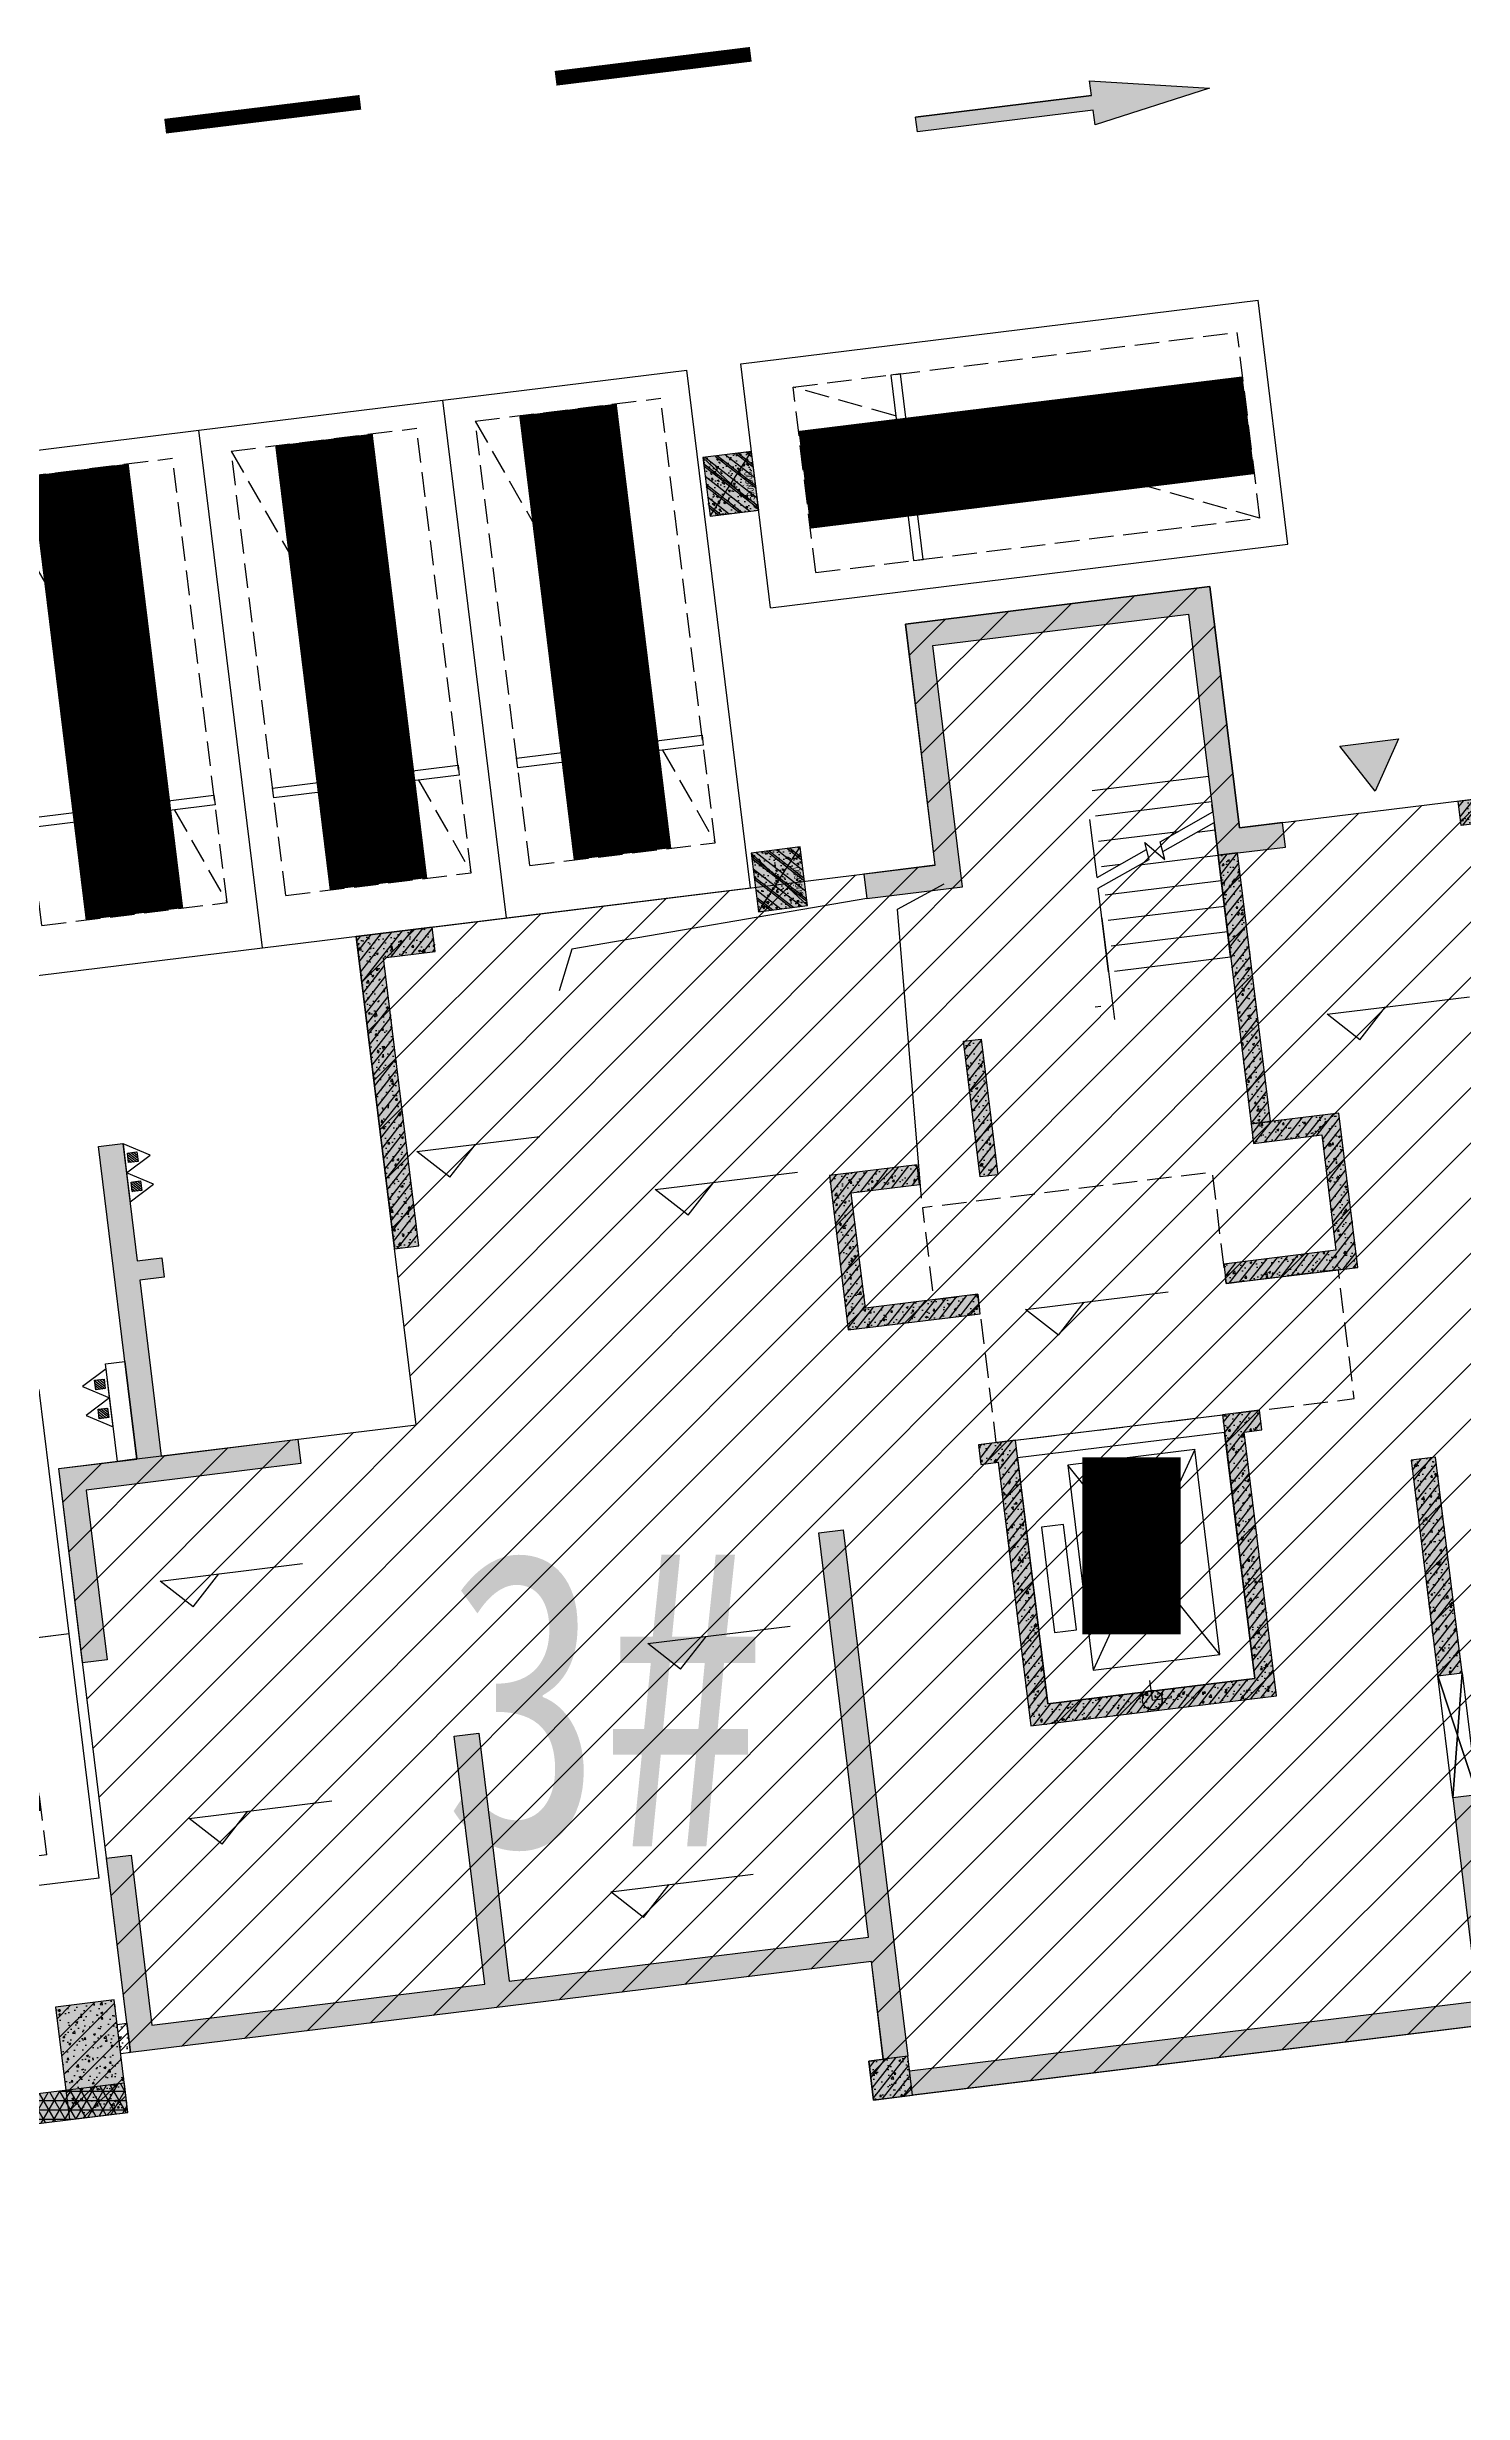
# Model space of a CAD drawing. Extents: x -1338203 to 1886333, y -783476 to 1038610.
# Drawn here: x 841531 to 855931, y -2212 to 21632 of the extents above; entities that cross this region are included whole.
import ezdxf
from ezdxf.enums import TextEntityAlignment as Align

# ---------------------------------------------------------------- set-up
doc = ezdxf.new("R2010")
doc.units = 0
doc.header["$LTSCALE"] = 1000
doc.header["$MEASUREMENT"] = 0
doc.linetypes.add('A-001-平面B2$0$__DASH', pattern=[0.35, 0.25, -0.1])
doc.linetypes.add('A-03-平面B1$0$DASH', pattern=[0.35, 0.25, -0.1])
for name, color, linetype, plot in [('A-001-主楼相对位置参照$0$AAD-A-MARK', 6, 'Continuous', False), ('A-001-主楼组合参照B1$0$0A-X-AREA', 6, 'Continuous', False), ('A-03-平面B1$0$A01-125-交通核文字编号B2$0$AAD-A-MARK', 6, 'Continuous', False), ('A-03-平面B1$0$AAD-A-MARK', 6, 'Continuous', False), ('S-03-墙柱B1_1（QB）$0$AAD-A-MARK', 6, 'Continuous', False), ('S001南区墙柱$0$S001-墙柱B1_1$0$0S-A-TIPS', 10, 'Continuous', False)]:
    doc.layers.add(name, color=color, linetype=linetype, plot=plot)
for name, color, linetype in [('A-001-平面参照B1$0$0G-NOTE', 4, 'Continuous'), ('A-001-车位参照B1$0$A-001-车位参照B1$0$0A-P-PKNG-CAR(A)', 43, 'Continuous'), ('A-03-平面B1$0$0A-A-SYMB-ELEV', 150, 'Continuous'), ('A-03-平面B1$0$0A-A-SYMB-NAME', 13, 'Continuous'), ('A-03-平面B1$0$0A-E-EVTR', 2, 'Continuous'), ('A-03-平面B1$0$0A-E-STRS', 2, 'Continuous'), ('A-03-平面B1$0$0A-O-HOLE', 52, 'Continuous'), ('A-03-平面B1$0$A01-125-交通核文字编号B2$0$0A-A-SYMB-ELEV', 150, 'Continuous'), ('p-a-core', 1, 'Continuous'), ('p-a-regular', 5, 'Continuous'), ('S-03-墙柱B1_1（QB）$0$0S-CC-LINE', 52, 'Continuous'), ('S-03-墙柱B1_1（QB）$0$0S-CW-HATCH', 251, 'Continuous'), ('S-03-墙柱B1_1（QB）$0$0S-CW-HATCH-UP', 251, 'Continuous'), ('S-03-墙柱B1_1（QB）$0$0S-CW-LINE', 72, 'Continuous'), ('S-03-墙柱B1_1（QB）$0$0S-S-HOLE', 55, 'Continuous'), ('S001南区墙柱$0$0S-CW-HATCH', 251, 'Continuous'), ('S001南区墙柱$0$0S-CW-HATCH-UP', 251, 'Continuous'), ('S001南区墙柱$0$0S-F-WALL-HATCH', 251, 'Continuous'), ('S001南区墙柱$0$0S-F-WALL-HATCH-UP', 251, 'Continuous'), ('S001南区墙柱$0$0S-F-WALL-LINE', 202, 'Continuous'), ('S001南区墙柱$0$S001-墙柱B1_1$0$0S-CC-LINE', 52, 'Continuous'), ('S001南区墙柱$0$S001-墙柱B1_1$0$0S-CW-HATCH-UP', 251, 'Continuous'), ('S001南区墙柱$0$S001地下一墙柱$0$0S-CC-LINE', 52, 'Continuous'), ('S001南区墙柱$0$S001地下一墙柱$0$0S-CW-HATCH-UP', 251, 'Continuous'), ('S001地下一墙柱$0$DIM', 3, 'Continuous'), ('中心线', 42, 'Continuous'), ('地面指向箭头', 7, 'Continuous'), ('负一层消火栓$0$负一层消火栓$0$0P-ACC-FH', 7, 'Continuous'), ('负一层消火栓$0$负一层消火栓$0$0P-EQUIP-FH', 7, 'Continuous'), ('负一层消火栓$0$负二层消火栓$1$0P-EQUIP-FH', 7, 'Continuous')]:
    doc.layers.add(name, color=color, linetype=linetype)
doc.styles.add('A-001-平面参照B1$0$AAD-HT', font='simhei.ttf', dxfattribs={"width": 0.6})
doc.styles.add('S001南区墙柱$0$S001-墙柱B1_1$0$AAD-S', font='aad-s.shx', dxfattribs={"width": 0.7, "bigfont": 'aad-hztxt.shx'})
pattern_1 = [(45, (-12188.56, -2827.84), (-53.033, 53.033), []), (50, (-12188.56, -2827.84), (215.1781, -18.8256), [22.5, -247.5]), (355, (-12188.56, -2827.84), (-41.6254, 225.6576), [18, -198]), (100.4514, (-12170.63, -2829.4), (173.5528, 206.8319), [19.122, -210.3426]), (46.1842, (-12188.56, -2767.84), (320.1723, -49.6557), [33.75, -371.25]), (96.6356, (-12161.88, -2771.98), (280.3988, 292.2354), [28.683, -315.514]), (351.1842, (-12188.56, -2767.84), (280.3986, 292.2356), [27, -297]), (21, (-12158.56, -2782.84), (179.0721, -120.7857), [22.5, -247.5]), (326, (-12158.56, -2782.84), (72.9946, 217.545), [18, -198]), (71.4514, (-12143.64, -2792.9), (252.0668, 96.7591), [19.122, -210.3426]), (37.5, (-12188.56, -2827.84), (3.64796, 99.86816), [0, -195.6, 0, -201, 0, -198.75]), (7.5, (-12188.56, -2827.84), (78.92086, 118.3235), [0, -114.6, 0, -191.1, 0, -75.75]), (327.5, (-12255.46, -2827.84), (160.14673, -6.76646), [0, -75, 0, -234, 0, -310.5]), (317.5, (-12285.46, -2827.84), (174.95585, 30.0315), [0, -97.5, 0, -155.4, 0, -220.5])]
pattern_2 = [(45, (0, 0), (-53.033, 53.033), []), (50, (0, 0), (215.178, -18.8256), [22.5, -247.5]), (355, (0, 0), (-41.6254, 225.6576), [18, -198]), (100.4514, (17.93, -1.57), (173.5528, 206.832), [19.122, -210.3426]), (46.1842, (0, 60), (320.1723, -49.6557), [33.75, -371.25]), (96.6356, (26.68, 55.86), (280.399, 292.2354), [28.683, -315.514]), (351.1842, (0, 60), (280.3986, 292.2356), [27, -297]), (21, (30, 45), (179.0721, -120.7857), [22.5, -247.5]), (326, (30, 45), (72.9946, 217.545), [18, -198]), (71.4514, (44.92, 34.93), (252.0668, 96.759), [19.122, -210.3426]), (37.5, (0, 0), (3.64796, 99.86816), [0, -195.6, 0, -201, 0, -198.75]), (7.5, (0, 0), (78.9209, 118.3235), [0, -114.6, 0, -191.1, 0, -75.75]), (327.5, (-66.9, 0), (160.14673, -6.76646), [0, -75, 0, -234, 0, -310.5]), (317.5, (-96.9, 0), (174.9559, 30.0315), [0, -97.5, 0, -155.4, 0, -220.5])]
pattern_3 = [(45, (-38543.802, -6670.83), (-17.67767, 17.67767), [])]

# ---------------------------------------------------------------- blocks, each defined once
blk = doc.blocks.new('A-001-平面参照B1')
at = {"layer": 'A-001-平面参照B1$0$0G-NOTE', "style": 'A-001-平面参照B1$0$AAD-HT', "width": 0.8}
blk.add_text('3#', height=3000, rotation=0, dxfattribs=at).set_placement((79197, -302045), align=Align.MIDDLE_LEFT)
blk = doc.blocks.new('S001南区墙柱$0$AAD_BLOCK_20230215093950878')
at = {"layer": 'S001南区墙柱$0$0S-CW-HATCH'}
h = blk.add_hatch(color=256, dxfattribs=at)
h.dxf.hatch_style = 1
h.paths.add_polyline_path([(-300, -250), (300, -250), (300, 250), (-300, 250)])
at = {"layer": 'S001南区墙柱$0$0S-CW-HATCH-UP'}
h = blk.add_hatch(dxfattribs=at)
h.set_pattern_fill('钢筋混凝土', color=256, scale=30, pattern_type=2)
h.set_pattern_definition([(45, (-42203.53, -84001.15), (-106.06602, 106.06602), []), (50, (-42203.53, -84001.15), (215.17805, -18.82564), [22.5, -247.5]), (355, (-42203.53, -84001.15), (-41.6254, 225.65764), [18, -198]), (100.4514, (-42185.6, -84002.72), (173.5528, 206.83186), [19.12206, -210.34263]), (46.1842, (-42203.53, -83941.15), (320.1723, -49.6557), [33.75, -371.25]), (96.6356, (-42176.85, -83945.3), (280.3988, 292.2354), [28.6831, -315.5139]), (351.1842, (-42203.53, -83941.15), (280.3986, 292.2356), [27, -297]), (21, (-42173.53, -83956.15), (179.0721, -120.78567), [22.5, -247.5]), (326, (-42173.53, -83956.15), (72.9946, 217.545), [18, -198]), (71.4514, (-42158.6, -83966.21), (252.0668, 96.75915), [19.12206, -210.34263]), (37.5, (-42203.53, -84001.15), (3.647957, 99.868156), [1.5, -195.6, 1.5, -201, 1.5, -198.75]), (7.5, (-42203.53, -84001.15), (78.92086, 118.32351), [1.5, -114.6, 1.5, -191.1, 1.5, -75.75]), (327.5, (-42270.43, -84001.15), (160.14673, -6.76646), [1.5, -75, 1.5, -234, 1.5, -310.5]), (317.5, (-42300.43, -84001.15), (174.95585, 30.0315), [1.5, -97.5, 1.5, -155.4, 1.5, -220.5])])
h.paths.add_polyline_path([(-300, -250), (300, -250), (300, 250), (-300, 250)])
at = {"layer": 'S001南区墙柱$0$S001-墙柱B1_1$0$0S-CW-HATCH-UP', "transparency": 33554661}
h = blk.add_hatch(dxfattribs=at)
h.set_pattern_fill('钢筋混凝土', color=0, scale=30)
h.set_pattern_definition([(45, (48108.52, -15514.205), (-53.03301, 53.03301), []), (50, (48108.52, -15514.2), (215.17805, -18.82564), [22.5, -247.5]), (355, (48108.52, -15514.2), (-41.6254, 225.6576), [18, -198]), (100.4514, (48126.45, -15515.77), (173.5528, 206.8319), [19.1221, -210.3426]), (46.1842, (48108.52, -15454.2), (320.1723, -49.6557), [33.75, -371.25]), (96.6356, (48135.2, -15458.34), (280.3988, 292.2354), [28.683, -315.514]), (351.1842, (48108.52, -15454.2), (280.3986, 292.2356), [27, -297]), (21, (48138.52, -15469.2), (179.0721, -120.78567), [22.5, -247.5]), (326, (48138.52, -15469.2), (72.9946, 217.545), [18, -198]), (71.4514, (48153.44, -15479.27), (252.0668, 96.75915), [19.1221, -210.3426]), (37.5, (48108.52, -15514.205), (3.64796, 99.86816), [0, -195.6, 0, -201, 0, -198.75]), (7.5, (48108.52, -15514.2), (78.92086, 118.32351), [0, -114.6, 0, -191.1, 0, -75.75]), (327.5, (48041.62, -15514.205), (160.14673, -6.76646), [0, -75, 0, -234, 0, -310.5]), (317.5, (48011.62, -15514.2), (174.95585, 30.0315), [0, -97.5, 0, -155.4, 0, -220.5])])
h.paths.add_polyline_path([(-300, -250), (300, -250), (300, 250), (-300, 250)])
at = {"layer": 'S001南区墙柱$0$S001-墙柱B1_1$0$0S-A-TIPS'}
for p, q in [((-300, 250), (300, -250)), ((300, 250), (-300, -250))]:
    blk.add_line(p, q, dxfattribs=at)
at = {"layer": 'S001南区墙柱$0$S001-墙柱B1_1$0$0S-CC-LINE'}
blk.add_lwpolyline([(-300, -250), (300, -250), (300, 250), (-300, 250)], close=True, dxfattribs=at)
at = {"layer": 'S001南区墙柱$0$S001-墙柱B1_1$0$0S-A-TIPS', "style": 'S001南区墙柱$0$S001-墙柱B1_1$0$AAD-S', "width": 0.7}
blk.add_text('500x600', height=75, dxfattribs=at).set_placement((-45, -187), align=Align.MIDDLE_CENTER)
blk = doc.blocks.new('S001南区墙柱')
at = {"layer": 'S001南区墙柱$0$0S-CW-HATCH'}
h = blk.add_hatch(color=256, dxfattribs=at)
h.dxf.hatch_style = 1
h.paths.add_polyline_path([(78366, 3922), (78506, 2779), (79102, 2853), (78962, 3995)])
at = {"layer": 'S001南区墙柱$0$0S-CW-HATCH-UP'}
h = blk.add_hatch(dxfattribs=at)
h.set_pattern_fill('钢筋混凝土', color=256, scale=30, pattern_type=2)
h.set_pattern_definition([(45, (0, 0), (-106.06602, 106.06602), []), (50, (0, 0), (215.17805, -18.82564), [22.5, -247.5]), (355, (0, 0), (-41.6254, 225.65764), [18, -198]), (100.4514, (17.93, -1.57), (173.5528, 206.83186), [19.12206, -210.34263]), (46.1842, (0, 60), (320.1723, -49.6557), [33.75, -371.25]), (96.6356, (26.68, 55.86), (280.3988, 292.2354), [28.6831, -315.5139]), (351.1842, (0, 60), (280.3986, 292.2356), [27, -297]), (21, (30, 45), (179.0721, -120.78567), [22.5, -247.5]), (326, (30, 45), (72.9946, 217.545), [18, -198]), (71.4514, (44.92, 34.93), (252.0668, 96.75915), [19.12206, -210.34263]), (37.5, (0, 0), (3.64796, 99.868156), [1.5, -195.6, 1.5, -201, 1.5, -198.75]), (7.5, (0, 0), (78.92086, 118.32351), [1.5, -114.6, 1.5, -191.1, 1.5, -75.75]), (327.5, (-66.9, 0), (160.14673, -6.76646), [1.5, -75, 1.5, -234, 1.5, -310.5]), (317.5, (-96.9, 0), (174.95585, 30.0315), [1.5, -97.5, 1.5, -155.4, 1.5, -220.5])])
h.paths.add_polyline_path([(78366, 3922), (78506, 2779), (79102, 2853), (78962, 3995)])
at = {"layer": 'S001南区墙柱$0$0S-F-WALL-HATCH'}
h = blk.add_hatch(color=256, dxfattribs=at)
h.dxf.hatch_style = 1
h.paths.add_polyline_path([(55876, 0), (79102, 2852), (79066, 3142), (79065, 3150), (55840, 298)])
at = {"layer": 'S001南区墙柱$0$0S-F-WALL-HATCH-UP'}
h = blk.add_hatch(dxfattribs=at)
h.set_pattern_fill('NET3', color=256, scale=30)
h.set_pattern_definition([(0, (0, 0), (0, 95.25), []), (60, (0, 0), (-82.48892, 47.625), []), (120, (0, 0), (-82.48892, -47.625), [])])
h.paths.add_polyline_path([(55876, 0), (79102, 2852), (79066, 3142), (79065, 3150), (55840, 298)])
at = {"layer": 'S001南区墙柱$0$S001地下一墙柱$0$0S-CW-HATCH-UP', "ltscale": 0.002}
h = blk.add_hatch(dxfattribs=at)
h.set_pattern_fill('钢筋混凝土', color=256, scale=30)
h.set_pattern_definition([(45, (-763253.08, 2212.075), (-53.0330086, 53.0330086), []), (50, (-763253.08, 2212.08), (215.178055, -18.82564), [22.5, -247.5]), (355, (-763253.08, 2212.08), (-41.6254, 225.65764), [18, -198]), (100.4514, (-763235.14, 2210.5), (173.552815, 206.831863), [19.122057, -210.342634]), (46.1842, (-763253.08, 2272.08), (320.172315, -49.655704), [33.75, -371.25]), (96.6356, (-763226.4, 2267.94), (280.39881, 292.23536), [28.68309, -315.5139]), (351.1842, (-763253.08, 2272.08), (280.39858, 292.23558), [27, -297]), (21, (-763223.08, 2257.08), (179.072116, -120.785667), [22.5, -247.5]), (326, (-763223.08, 2257.08), (72.9946, 217.545014), [18, -198]), (71.4514, (-763208.15, 2247), (252.06679, 96.75915), [19.122057, -210.342634]), (37.5, (-763253.08, 2212.075), (3.6479566, 99.868156), [0, -195.6, 0, -201, 0, -198.75]), (7.5, (-763253.08, 2212.08), (78.920861, 118.323514), [0, -114.6, 0, -191.1, 0, -75.75]), (327.5, (-763319.98, 2212.075), (160.146731, -6.7664615), [0, -75, 0, -234, 0, -310.5]), (317.5, (-763349.98, 2212.08), (174.95585, 30.031495), [0, -97.5, 0, -155.4, 0, -220.5])])
h.paths.add_polyline_path([(78992, 3746), (79091, 3758), (79128, 3460), (79029, 3448)])
at = {"layer": 'S001南区墙柱$0$0S-F-WALL-LINE', "elevation": 3370}
for points in [[(78992, 3746), (79091, 3758), (79128, 3460), (79029, 3448)], [(55876, 0), (79102, 2852), (79066, 3142), (79066, 3142), (79065, 3150), (55840, 298)]]:
    blk.add_lwpolyline(points, close=True, dxfattribs=at)
at = {"layer": 'S001南区墙柱$0$S001地下一墙柱$0$0S-CC-LINE', "elevation": 86420}
blk.add_lwpolyline([(78366, 3922), (78506, 2779), (79102, 2853), (78962, 3995), (78366, 3922)], dxfattribs=at)
at = {"rotation": 97.16641727359904}
for p in [(85231, 19404, 3370), (85725, 15384, 3370)]:
    blk.add_blockref('S001南区墙柱$0$AAD_BLOCK_20230215093950878', p, dxfattribs=at)
blk = doc.blocks.new('S-03-墙柱B1_1（QB）')
at = {"layer": 'S-03-墙柱B1_1（QB）$0$0S-CW-HATCH'}
h = blk.add_hatch(color=256, dxfattribs=at)
h.dxf.hatch_style = 1
h.paths.add_polyline_path([(-1160, 8690), (-1890, 8690), (-1890, 8440), (-910, 8440), (-910, 10910), (1710, 10910), (1710, 8440), (2400, 8440), (2400, 8690), (1960, 8690), (1960, 11160), (-1160, 11160)])
h = blk.add_hatch(color=256, dxfattribs=at)
h.dxf.hatch_style = 1
h.paths.add_polyline_path([(-6840, 5490), (-6840, 8440), (-6310, 8440), (-6310, 8690), (-7090, 8690), (-7090, 5490)])
h = blk.add_hatch(color=256, dxfattribs=at)
h.dxf.hatch_style = 1
h.paths.add_polyline_path([(4200, 8690), (6310, 8690), (6310, 8440), (4200, 8440)])
h = blk.add_hatch(color=256, dxfattribs=at)
h.dxf.hatch_style = 1
h.paths.add_polyline_path([(1910, 8440), (1710, 8440), (1710, 5690), (1910, 5690)])
h = blk.add_hatch(color=256, dxfattribs=at)
h.dxf.hatch_style = 1
h.paths.add_polyline_path([(-10750, 3690), (-9950, 3690), (-9950, 6890), (-9700, 6890), (-9700, 5690), (-9450, 5690), (-9450, 5490), (-9700, 5490), (-9700, 3690), (-8300, 3690), (-8300, 3440), (-10500, 3440), (-10500, 1700), (-10750, 1700)])
h = blk.add_hatch(color=256, dxfattribs=at)
h.dxf.hatch_style = 1
h.paths.add_polyline_path([(-1090, 6880), (-910, 6880), (-910, 5490), (-1090, 5490)])
h = blk.add_hatch(color=256, dxfattribs=at)
h.dxf.hatch_style = 1
h.paths.add_polyline_path([(-2610, 5690), (-2610, 4110), (-1450, 4110), (-1260, 4110), (-1260, 4310), (-2410, 4310), (-2410, 5490), (-1710, 5490), (-1710, 5690)])
h = blk.add_hatch(color=256, dxfattribs=at)
h.dxf.hatch_style = 1
h.paths.add_polyline_path([(2410, 4310), (1260, 4310), (1260, 4110), (1450, 4110), (2610, 4110), (2610, 5690), (1710, 5690), (1710, 5490), (2410, 5490)])
h = blk.add_hatch(color=256, dxfattribs=at)
h.dxf.hatch_style = 1
h.paths.add_polyline_path([(-1060, 2790), (-1440, 2790), (-1440, 2590), (-1260, 2590), (-1260, -110), (1260, -110), (1260, 2590), (1440, 2590), (1440, 2790), (1060, 2790), (1060, 90), (-1060, 90)])
h = blk.add_hatch(color=256, dxfattribs=at)
h.dxf.hatch_style = 1
h.paths.add_polyline_path([(-10750, -300), (-10500, -300), (-10500, -2040), (-7090, -2040), (-7090, 500), (-6840, 500), (-6840, -2040), (-3160, -2040), (-3160, 2100), (-2910, 2100), (-2910, -3290), (-3160, -3290), (-3160, -2290), (-10750, -2290)])
h = blk.add_hatch(color=256, dxfattribs=at)
h.dxf.hatch_style = 1
h.paths.add_polyline_path([(3160, 2100), (2910, 2100), (2910, -110), (3160, -110)])
h = blk.add_hatch(color=256, dxfattribs=at)
h.dxf.hatch_style = 1
h.paths.add_polyline_path([(10775, -2040), (10525, -2040), (10525, 1790), (10775, 1790)])
h.paths.add_polyline_path([(7140, 500), (6890, 500), (6890, -2040), (3160, -2040), (3160, -1360), (2910, -1360), (2910, -3290), (3160, -3290), (3160, -2290), (13450, -2290), (13450, -2040), (7140, -2040)])
h = blk.add_hatch(color=256, dxfattribs=at)
h.dxf.hatch_style = 1
h.paths.add_polyline_path([(-2910, -3290), (-3310, -3290), (-3310, -3690), (-2910, -3690)])
h = blk.add_hatch(color=256, dxfattribs=at)
h.dxf.hatch_style = 1
h.paths.add_polyline_path([(-2910, -3440), (2910, -3440), (2910, -3690), (-2910, -3690)])
at = {"layer": 'S-03-墙柱B1_1（QB）$0$0S-CW-HATCH-UP'}
h = blk.add_hatch(dxfattribs=at)
h.set_pattern_fill('钢筋混凝土', color=256, scale=30)
h.set_pattern_definition(pattern_1)
h.paths.add_polyline_path([(-1160, 8690), (-1890, 8690), (-1890, 8440), (-910, 8440), (-910, 10910), (1710, 10910), (1710, 8440), (2400, 8440), (2400, 8690), (1960, 8690), (1960, 11160), (-1160, 11160)])
h = blk.add_hatch(dxfattribs=at)
h.set_pattern_fill('钢筋混凝土', color=256, scale=30)
h.set_pattern_definition(pattern_2)
h.paths.add_polyline_path([(-6840, 5490), (-6840, 8440), (-6310, 8440), (-6310, 8690), (-7090, 8690), (-7090, 5490)])
h = blk.add_hatch(dxfattribs=at)
h.set_pattern_fill('钢筋混凝土', color=256, scale=30)
h.set_pattern_definition([(45, (-5040, 1800), (-53.033, 53.033), []), (50, (-5040, 1800), (215.178, -18.8256), [22.5, -247.5]), (355, (-5040, 1800), (-41.6254, 225.6576), [18, -198]), (100.4514, (-5022.07, 1798.43), (173.5528, 206.832), [19.122, -210.3426]), (46.1842, (-5040, 1860), (320.1723, -49.6557), [33.75, -371.25]), (96.6356, (-5013.32, 1855.86), (280.399, 292.235), [28.683, -315.514]), (351.1842, (-5040, 1860), (280.3986, 292.2356), [27, -297]), (21, (-5010, 1845), (179.072, -120.7857), [22.5, -247.5]), (326, (-5010, 1845), (72.9946, 217.545), [18, -198]), (71.4514, (-4995.08, 1834.93), (252.0668, 96.759), [19.122, -210.3426]), (37.5, (-5040, 1800), (3.64796, 99.86816), [0, -195.6, 0, -201, 0, -198.75]), (7.5, (-5040, 1800), (78.9209, 118.3235), [0, -114.6, 0, -191.1, 0, -75.75]), (327.5, (-5106.9, 1800), (160.14673, -6.76646), [0, -75, 0, -234, 0, -310.5]), (317.5, (-5136.9, 1800), (174.9559, 30.0315), [0, -97.5, 0, -155.4, 0, -220.5])])
h.paths.add_polyline_path([(4200, 8690), (6310, 8690), (6310, 8440), (4200, 8440)])
h = blk.add_hatch(dxfattribs=at)
h.set_pattern_fill('钢筋混凝土', color=256, scale=30)
h.set_pattern_definition(pattern_1)
h.paths.add_polyline_path([(1910, 8440), (1710, 8440), (1710, 5690), (1910, 5690)])
h = blk.add_hatch(dxfattribs=at)
h.set_pattern_fill('钢筋混凝土', color=256, scale=30)
h.set_pattern_definition(pattern_2)
h.paths.add_polyline_path([(-10750, 3690), (-9950, 3690), (-9950, 6890), (-9700, 6890), (-9700, 5690), (-9450, 5690), (-9450, 5490), (-9700, 5490), (-9700, 3690), (-8300, 3690), (-8300, 3440), (-10500, 3440), (-10500, 1700), (-10750, 1700)])
h = blk.add_hatch(dxfattribs=at)
h.set_pattern_fill('钢筋混凝土', color=256, scale=30)
h.set_pattern_definition([(45, (0, 0), (-53.033, 53.033), []), (50, (0, 0), (215.178, -18.8256), [22.5, -247.5]), (355, (0, 0), (-41.6254, 225.6576), [18, -198]), (100.4514, (17.93, -1.57), (173.553, 206.832), [19.122, -210.3426]), (46.184, (0, 60), (320.172, -49.656), [33.75, -371.25]), (96.6356, (26.68, 55.86), (280.399, 292.235), [28.683, -315.514]), (351.184, (0, 60), (280.399, 292.236), [27, -297]), (21, (30, 45), (179.072, -120.7857), [22.5, -247.5]), (326, (30, 45), (72.9946, 217.545), [18, -198]), (71.4514, (44.92, 34.93), (252.067, 96.759), [19.122, -210.3426]), (37.5, (0, 0), (3.64796, 99.86816), [0, -195.6, 0, -201, 0, -198.75]), (7.5, (0, 0), (78.9209, 118.3235), [0, -114.6, 0, -191.1, 0, -75.75]), (327.5, (-66.9, 0), (160.1467, -6.7665), [0, -75, 0, -234, 0, -310.5]), (317.5, (-96.9, 0), (174.9559, 30.0315), [0, -97.5, 0, -155.4, 0, -220.5])])
h.paths.add_polyline_path([(-1090, 6880), (-910, 6880), (-910, 5490), (-1090, 5490)])
h = blk.add_hatch(dxfattribs=at)
h.set_pattern_fill('钢筋混凝土', color=256, scale=30)
h.set_pattern_definition(pattern_1)
h.paths.add_polyline_path([(-2610, 5690), (-2610, 4110), (-1450, 4110), (-1260, 4110), (-1260, 4310), (-2410, 4310), (-2410, 5490), (-1710, 5490), (-1710, 5690)])
h = blk.add_hatch(dxfattribs=at)
h.set_pattern_fill('钢筋混凝土', color=256, scale=30)
h.set_pattern_definition(pattern_1)
h.paths.add_polyline_path([(2410, 4310), (1260, 4310), (1260, 4110), (1450, 4110), (2610, 4110), (2610, 5690), (1710, 5690), (1710, 5490), (2410, 5490)])
h = blk.add_hatch(dxfattribs=at)
h.set_pattern_fill('钢筋混凝土', color=256, scale=30)
h.set_pattern_definition(pattern_1)
h.paths.add_polyline_path([(-1060, 2790), (-1440, 2790), (-1440, 2590), (-1260, 2590), (-1260, -110), (1260, -110), (1260, 2590), (1440, 2590), (1440, 2790), (1060, 2790), (1060, 90), (-1060, 90)])
h = blk.add_hatch(dxfattribs=at)
h.set_pattern_fill('钢筋混凝土', color=256, scale=30)
h.set_pattern_definition(pattern_1)
h.paths.add_polyline_path([(-10750, -300), (-10500, -300), (-10500, -2040), (-7090, -2040), (-7090, 500), (-6840, 500), (-6840, -2040), (-3160, -2040), (-3160, 2100), (-2910, 2100), (-2910, -3290), (-3160, -3290), (-3160, -2290), (-10750, -2290)])
h = blk.add_hatch(dxfattribs=at)
h.set_pattern_fill('钢筋混凝土', color=256, scale=30)
h.set_pattern_definition([(45, (-4535315.15, 751130.85), (-53.0330086, 53.0330086), []), (50, (-4535315.15, 751130.85), (215.178055, -18.8256405), [22.5, -247.5]), (355, (-4535315.15, 751130.85), (-41.6254, 225.65764), [18, -198]), (100.4514, (-4535297.22, 751129.28), (173.5528145, 206.831863), [19.122057, -210.342634]), (46.1842, (-4535315.15, 751190.85), (320.172315, -49.655704), [33.75, -371.25]), (96.6356, (-4535288.47, 751186.7), (280.398812, 292.235361), [28.683086, -315.5139]), (351.1842, (-4535315.15, 751190.85), (280.398584, 292.23558), [27, -297]), (21, (-4535285.15, 751175.85), (179.0721156, -120.785667), [22.5, -247.5]), (326, (-4535285.15, 751175.85), (72.9946, 217.545014), [18, -198]), (71.4514, (-4535270.22, 751165.79), (252.066789, 96.759149), [19.122057, -210.342634]), (37.5, (-4535315.15, 751130.85), (3.6479566, 99.8681561), [0, -195.6, 0, -201, 0, -198.75]), (7.5, (-4535315.15, 751130.85), (78.9208612, 118.3235136), [0, -114.6, 0, -191.1, 0, -75.75]), (327.5, (-4535382.05, 751130.85), (160.1467309, -6.7664615), [0, -75, 0, -234, 0, -310.5]), (317.5, (-4535412.05, 751130.85), (174.955851, 30.0314947), [0, -97.5, 0, -155.4, 0, -220.5])])
h.paths.add_polyline_path([(3160, 2100), (2910, 2100), (2910, -110), (3160, -110)])
h = blk.add_hatch(dxfattribs=at)
h.set_pattern_fill('钢筋混凝土', color=256, scale=30)
h.set_pattern_definition(pattern_1)
h.paths.add_polyline_path([(3160, -2290), (13450, -2290), (13450, -2040), (7140, -2040), (7140, 500), (6890, 500), (6890, -2040), (3160, -2040), (3160, -1360), (2910, -1360), (2910, -3290), (3160, -3290)])
h.paths.add_polyline_path([(10775, -2040), (10525, -2040), (10525, 1790), (10775, 1790)])
h = blk.add_hatch(dxfattribs=at)
h.set_pattern_fill('钢筋混凝土', color=256, scale=30)
h.set_pattern_definition(pattern_1)
h.paths.add_polyline_path([(-2910, -3290), (-3310, -3290), (-3310, -3690), (-2910, -3690)])
h = blk.add_hatch(dxfattribs=at)
h.set_pattern_fill('钢筋混凝土', color=256, scale=30)
h.set_pattern_definition(pattern_1)
h.paths.add_polyline_path([(-2910, -3440), (2910, -3440), (2910, -3690), (-2910, -3690)])
at = {"layer": 'S-03-墙柱B1_1（QB）$0$0S-CC-LINE'}
blk.add_lwpolyline([(-2910, -3290), (-3310, -3290), (-3310, -3690), (-2910, -3690)], close=True, dxfattribs=at)
at = {"layer": 'S-03-墙柱B1_1（QB）$0$0S-CW-LINE'}
for points in [[(-1160, 8690), (-1890, 8690), (-1890, 8440), (-910, 8440), (-910, 10910), (1710, 10910), (1710, 8440), (2400, 8440), (2400, 8690), (1960, 8690), (1960, 11160), (-1160, 11160), (-1160, 8690)], [(3160, -2290), (13450, -2290), (13450, -2040), (7140, -2040), (7140, 500), (6890, 500), (6890, -2040), (3160, -2040), (3160, -1360), (2910, -1360), (2910, -3290), (3160, -3290), (3160, -2290)]]:
    blk.add_lwpolyline(points, dxfattribs=at)
for points in [[(-6840, 5490), (-6840, 8440), (-6310, 8440), (-6310, 8690), (-7090, 8690), (-7090, 5490)], [(4200, 8690), (6310, 8690), (6310, 8440), (4200, 8440)], [(1910, 8440), (1710, 8440), (1710, 5690), (1910, 5690)], [(-1090, 6880), (-910, 6880), (-910, 5490), (-1090, 5490)], [(-2610, 5690), (-2610, 4110), (-1450, 4110), (-1450, 4110), (-1260, 4110), (-1260, 4310), (-2410, 4310), (-2410, 5490), (-1710, 5490), (-1710, 5690)], [(2410, 4310), (1260, 4310), (1260, 4110), (1450, 4110), (1450, 4110), (2610, 4110), (2610, 5690), (1710, 5690), (1710, 5490), (2410, 5490)], [(-1060, 2790), (-1440, 2790), (-1440, 2590), (-1260, 2590), (-1260, -110), (1260, -110), (1260, 2590), (1440, 2590), (1440, 2790), (1060, 2790), (1060, 90), (-1060, 90)], [(3160, 2100), (2910, 2100), (2910, -110), (3160, -110)], [(-2910, -3440), (2910, -3440), (2910, -3690), (-2910, -3690)]]:
    blk.add_lwpolyline(points, close=True, dxfattribs=at)
at = {"layer": 'S-03-墙柱B1_1（QB）$0$0S-CW-LINE', "flags": 128}
blk.add_lwpolyline([(-10750, 3690), (-9950, 3690), (-9950, 6890), (-9700, 6890), (-9700, 5690), (-9450, 5690), (-9450, 5490), (-9700, 5490), (-9700, 3690), (-8300, 3690), (-8300, 3440), (-10500, 3440), (-10500, 1700), (-10750, 1700)], close=True, dxfattribs=at)
blk.add_lwpolyline([(-10750, -300), (-10500, -300), (-10500, -2040), (-7090, -2040), (-7090, 500), (-6840, 500), (-6840, -2040), (-3160, -2040), (-3160, 2100), (-2910, 2100), (-2910, -3290), (-3160, -3290), (-3160, -2290), (-10750, -2290), (-10750, -300)], dxfattribs=at)
at = {"layer": 'S-03-墙柱B1_1（QB）$0$0S-S-HOLE'}
blk.add_lwpolyline([(2910, -110), (3160, -110), (3160, -1360), (2910, -1360)], close=True, dxfattribs=at)
for points in [[(3160, -110), (2910, -1360)], [(3160, -1360), (2910, -110)]]:
    blk.add_lwpolyline(points, dxfattribs=at)
at = {"layer": 'S-03-墙柱B1_1（QB）$0$AAD-A-MARK'}
for q in [(0, 200), (0, 200), (200, 0), (200, 0)]:
    blk.add_line((0, 0), q, dxfattribs=at)
blk.add_circle((0, 0), 100, dxfattribs=at)
blk.add_circle((0, 0), 100, dxfattribs=at)
blk = doc.blocks.new('S001地下一墙柱')
at = {"layer": 'S001地下一墙柱$0$DIM', "color": 1, "elevation": 0, "flags": 128}
blk.add_lwpolyline([(85014, -299418), (87119, -299159), (87448, -301839), (85343, -302097)], close=True, dxfattribs=at)
blk.add_blockref('S001南区墙柱', (-3112, -309101, -3370))
at = {"rotation": 7.000495889379498}
blk.add_blockref('S-03-墙柱B1_1（QB）', (86406, -302058), dxfattribs=at)
blk = doc.blocks.new('负一层消火栓$0$负一层消火栓$0$$TwtSys$00000546')
h = blk.add_hatch()
h.set_pattern_fill('ANSI31', color=256, scale=200, style=0)
h.set_pattern_definition(pattern_3)
h.paths.add_polyline_path([(-65, 174), (65, 174), (65, 44), (-65, 44)])
for points in [[(0, 344), (-198, 0), (198, 0)], [(-65, 174), (65, 174), (65, 44), (-65, 44)]]:
    blk.add_lwpolyline(points, close=True)
blk = doc.blocks.new('负一层消火栓$0$负二层消火栓$1$$TwtSys$00000546')
h = blk.add_hatch()
h.set_pattern_fill('ANSI31', color=256, scale=200, style=0)
h.set_pattern_definition(pattern_3)
h.paths.add_polyline_path([(-65, 174), (65, 174), (65, 44), (-65, 44)])
for points in [[(0, 344), (-198, 0), (198, 0)], [(-65, 174), (65, 174), (65, 44), (-65, 44)]]:
    blk.add_lwpolyline(points, close=True)
blk = doc.blocks.new('负一层消火栓')
at = {"layer": '负一层消火栓$0$负一层消火栓$0$0P-ACC-FH', "elevation": 83850}
blk.add_lwpolyline([(75761, -298640), (75959, -298616), (76081, -299608), (75882, -299632)], close=True, dxfattribs=at)
at = {"layer": '负一层消火栓$0$负一层消火栓$0$0P-EQUIP-FH', "xscale": 0.7500000000000003, "yscale": 0.7500000000000003, "zscale": 0.7500000000000003, "rotation": 97.00140627553478}
for p in [(75785, -298840, 84650), (75821, -299135, 84650)]:
    blk.add_blockref('负一层消火栓$0$负一层消火栓$0$$TwtSys$00000546', p, dxfattribs=at)
at = {"layer": '负一层消火栓$0$负二层消火栓$1$0P-EQUIP-FH', "xscale": 0.7499999999999999, "yscale": 0.7499999999999999, "zscale": 0.7499999999999999, "rotation": 277.0004958893741}
for p in [(75958, -296551, -3000), (75994, -296846, -3000)]:
    blk.add_blockref('负一层消火栓$0$负二层消火栓$1$$TwtSys$00000546', p, dxfattribs=at)
blk = doc.blocks.new('直行')
at = {"layer": '地面指向箭头'}
blk.add_hatch(color=251, dxfattribs=at).paths.add_polyline_path([(-29241, 4059962), (-29466, 4058762), (-29316, 4058762), (-29316, 4056961), (-29166, 4056961), (-29166, 4058762), (-29016, 4058762)])
at = {"layer": '地面指向箭头', "color": 251}
blk.add_lwpolyline([(-29316, 4058762), (-29316, 4056961), (-29316, 4058762), (-29316, 4058762), (-29466, 4058762), (-29241, 4059962), (-29016, 4058762), (-29166, 4058762), (-29166, 4056961), (-29316, 4056961), (-29316, 4056961)], dxfattribs=at)
blk = doc.blocks.new('A$C9cb663f1')
at = {"layer": '中心线', "color": 251, "const_width": 150}
for points in [[(434057, -340448), (436042, -340204)], [(430087, -340935), (432072, -340692)]]:
    blk.add_lwpolyline(points, dxfattribs=at)
at = {"layer": '地面指向箭头', "color": 251, "rotation": 277.0921638648084}
blk.add_blockref('直行', (-3584583, -870832), dxfattribs=at)
blk = doc.blocks.new('A$C488321c4')
at = {"layer": '地面指向箭头'}
h = blk.add_hatch(color=251, dxfattribs=at)
h.dxf.hatch_style = 1
h.paths.add_polyline_path([(442627, -347161), (442391, -347694), (442032, -347234)])
at = {"layer": '地面指向箭头', "color": 251, "flags": 128}
blk.add_lwpolyline([(442627, -347161), (442391, -347694), (442032, -347234), (442627, -347161)], dxfattribs=at)
blk = doc.blocks.new('A$Cd3af7b6b')
at = {"layer": '地面指向箭头'}
h = blk.add_hatch(color=251, dxfattribs=at)
h.dxf.hatch_style = 1
h.paths.add_polyline_path([(442627, 73339), (442391, 72806), (442032, 73266)])
at = {"layer": '地面指向箭头', "color": 251, "flags": 128}
blk.add_lwpolyline([(442627, 73339), (442391, 72806), (442032, 73266), (442627, 73339)], dxfattribs=at)
blk = doc.blocks.new('A-001-车位参照B1$0$A-001-车位参照B1$0$A-001-车位参照B1$0$ddd')
for p, q in [((0, 2500), (5300, 2500)), ((0, 2500), (0, 0)), ((5300, 2500), (5300, 0)), ((0, 0), (5300, 0))]:
    blk.add_line(p, q)
at = {"linetype": 'A-001-平面B2$0$__DASH'}
for p, q in [((500, 2200), (500, 300)), ((500, 2200), (5050, 2200)), ((5050, 2200), (5050, 300)), ((500, 300), (5050, 300))]:
    blk.add_line(p, q, dxfattribs=at)
blk.add_lwpolyline([(5050, 2200), (500, 300)], dxfattribs=at)
blk.add_lwpolyline([(1500, 300), (1500, 2200), (1600, 2200), (1600, 300)], close=True)
at = {"layer": 'p-a-regular', "ltscale": 0.002, "const_width": 1000}
blk.add_lwpolyline([(500, 1250), (5050, 1250)], dxfattribs=at)
blk = doc.blocks.new('A-001-主楼相对位置参照')
at = {"layer": 'A-001-主楼相对位置参照$0$AAD-A-MARK', "elevation": 83050}
blk.add_lwpolyline([(85343, -302097), (87448, -301839), (87140, -299338), (85036, -299596)], close=True, dxfattribs=at)
blk = doc.blocks.new('A-03-平面B1$0$zsdg')
at = {"layer": 'A-03-平面B1$0$0A-E-STRS'}
for p, q in [((460, 8364), (460, 8960)), ((1143, 8648), (1710, 8884)), ((1710, 8884), (1710, 8960)), ((460, 8364), (995, 8587)), ((1009, 8484), (985, 8661)), ((985, 8661), (1167, 8463)), ((1167, 8463), (1143, 8648)), ((1156, 8546), (1710, 8776)), ((1528, 8700), (1710, 8700)), ((1710, 7400), (1710, 8776)), ((460, 8256), (1009, 8484)), ((903, 8440), (1710, 8440)), ((460, 7400), (460, 8256)), ((520, 8180), (1710, 8180)), ((460, 7950), (460, 6910)), ((520, 7920), (1710, 7920)), ((520, 7660), (1710, 7660)), ((520, 7400), (1710, 7400))]:
    blk.add_line(p, q, dxfattribs=at)
at = {"layer": 'A-03-平面B1$0$0A-E-STRS', "flags": 128}
for points in [[(520, 9250), (1710, 9250)], [(520, 8990), (1710, 8990)], [(520, 8730), (1339, 8730)], [(520, 8470), (714, 8470)]]:
    blk.add_lwpolyline(points, dxfattribs=at)
blk = doc.blocks.new('A-03-平面B1$0$xx')
at = {"layer": 'A-03-平面B1$0$0A-E-EVTR'}
for p, q in [((1798, 2385), (498, 2385)), ((498, 2385), (498, 285)), ((1798, 285), (498, 2385)), ((1798, 2385), (498, 285)), ((1798, 285), (1798, 2385)), ((381, 1791), (156, 1791)), ((156, 1791), (156, 711)), ((381, 711), (381, 1791)), ((156, 711), (381, 711)), ((498, 285), (1798, 285))]:
    blk.add_line(p, q, dxfattribs=at)
blk = doc.blocks.new('A-03-平面B1$0$A$Cd8ea794f')
at = {"flags": 128}
blk.add_lwpolyline([(340, 7060), (280, 7060)], dxfattribs=at)
at = {"layer": 'A-03-平面B1$0$0A-O-HOLE', "flags": 128}
blk.add_lwpolyline([(-1710, 5350), (-1593, 8294), (-1090, 8490)], dxfattribs=at)
at = {"layer": 'A-03-平面B1$0$AAD-A-MARK'}
for q in [(0, 200), (200, 0)]:
    blk.add_line((0, 0), q, dxfattribs=at)
blk.add_circle((0, 0), 100, dxfattribs=at)
for name, p in [('A-03-平面B1$0$zsdg', (0, 0)), ('A-03-平面B1$0$xx', (-1060, 90))]:
    blk.add_blockref(name, p)
blk = doc.blocks.new('A-03-平面B1$0$asdgsdfg')
at = {"layer": 'A-03-平面B1$0$0A-A-SYMB-NAME', "linetype": 'A-03-平面B1$0$DASH', "flags": 128}
blk.add_lwpolyline([(-1260, 2790), (2410, 2790), (2410, 4110), (1260, 4110), (1260, 5250), (-1710, 5250), (-1713, 4310), (-1260, 4310)], close=True, dxfattribs=at)
at = {"layer": 'A-03-平面B1$0$A01-125-交通核文字编号B2$0$0A-A-SYMB-ELEV'}
for p, q in [((-495, 3798), (-795, 4098)), ((-795, 4098), (664, 4098)), ((-495, 3798), (-195, 4098))]:
    blk.add_line(p, q, dxfattribs=at)
at = {"layer": 'A-03-平面B1$0$A01-125-交通核文字编号B2$0$AAD-A-MARK'}
for q in [(0, 200), (200, 0)]:
    blk.add_line((0, 0), q, dxfattribs=at)
blk.add_circle((0, 0), 100, dxfattribs=at)
blk = doc.blocks.new('A-03-平面B1')
at = {"layer": 'A-03-平面B1$0$0A-A-SYMB-ELEV'}
for p, q in [((2912, 6402), (2612, 6702)), ((2612, 6702), (4071, 6702)), ((2912, 6402), (3212, 6702)), ((-6444, 6144), (-6744, 6444)), ((-6744, 6444), (-5485, 6444)), ((-6444, 6144), (-6144, 6444)), ((-4086, 5466), (-4386, 5766)), ((-4386, 5766), (-2928, 5766)), ((-4086, 5466), (-3786, 5766)), ((-9567, 2129), (-9867, 2429)), ((-9867, 2429), (-8408, 2429)), ((-9567, 2129), (-9267, 2429)), ((-4723, 895), (-5023, 1195)), ((-5023, 1195), (-3564, 1195)), ((-4723, 895), (-4423, 1195)), ((-9567, -300), (-9867, 0)), ((-9867, 0), (-8408, 0)), ((-9567, -300), (-9267, 0)), ((-5404, -1562), (-5704, -1262)), ((-5704, -1262), (-4245, -1262)), ((-5404, -1562), (-5104, -1262))]:
    blk.add_line(p, q, dxfattribs=at)
at = {"layer": 'A-03-平面B1$0$0A-O-HOLE', "flags": 128}
for points in [[(-1890, 8440), (-4929, 8293), (-5110, 7890)], [(2910, -110), (3160, -1360)], [(2910, -1360), (3160, -110)]]:
    blk.add_lwpolyline(points, dxfattribs=at)
blk.add_lwpolyline([(2910, -110), (3160, -110), (3160, -1360), (2910, -1360)], close=True, dxfattribs=at)
at = {"layer": 'A-03-平面B1$0$AAD-A-MARK'}
for q in [(0, 200), (0, 200), (0, 200), (200, 0), (200, 0), (200, 0)]:
    blk.add_line((0, 0), q, dxfattribs=at)
blk.add_circle((0, 0), 100, dxfattribs=at)
blk.add_circle((0, 0), 100, dxfattribs=at)
blk.add_circle((0, 0), 100, dxfattribs=at)
for name in ['A-03-平面B1$0$A$Cd8ea794f', 'A-03-平面B1$0$asdgsdfg']:
    blk.add_blockref(name, (0, 0))

msp = doc.modelspace()

# ---------------------------------------------------------------- hatches: boundary and pattern name
at = {"ltscale": 0.002}
h = msp.add_hatch(dxfattribs=at)
h.set_pattern_fill('ANSI31', color=8, scale=250)
h.set_pattern_definition([(45, (758038.9, 333472.22), (-280.633, 280.633), [])])
h.paths.add_polyline_path([(880981.4, 5988.7), (877328.9, 5540.2), (877450.8, 4547.6), (877599.6, 4565.9), (877648.4, 4168.9), (871077.8, 3362), (871029, 3759), (871177.9, 3777.3), (871056, 4769.8), (856187.7, 2943.8), (856309.6, 1951.3), (856458.5, 1969.6), (856507.2, 1572.6), (849936.6, 765.6), (849887.8, 1162.6), (850036.7, 1180.9), (849914.8, 2173.5), (842381.4, 1248.3), (842162, 3034.9), (841893.8, 5218.5), (841652.5, 7183.7), (842446.5, 7281.2), (845285.2, 7629.8), (844675.7, 12592.5), (846660.8, 12836.3), (850561.5, 13315.4), (850260.1, 15766.9), (853356.9, 16147.2), (853658.2, 13695.7), (870908.6, 15814.2), (870607.6, 18265.8), (873704.3, 18646.1), (873895.7, 17087.8), (877994.9, 17591.2), (878104.6, 16697.9), (879891.2, 16917.3), (880110.6, 15130.8), (882949.2, 15479.4), (883339.3, 12303.2), (884133.3, 12400.7), (884444.6, 9866.5), (885041.4, 5006.3), (881160.6, 4529.7)])

# ---------------------------------------------------------------- linework, layer by layer
at = {"layer": 'A-001-主楼组合参照B1$0$0A-X-AREA', "elevation": 83050, "flags": 128}
msp.add_lwpolyline([(856507.2, 1572.6), (849936.6, 765.6), (849887.8, 1162.6), (850036.7, 1180.9), (849914.8, 2173.5), (842381.4, 1248.3), (842162, 3034.9), (842162, 3034.9), (841893.8, 5218.5), (841652.5, 7183.7), (842446.5, 7281.2), (842446.5, 7281.2), (845285.2, 7629.8), (844675.7, 12592.5), (846660.8, 12836.3), (846660.8, 12836.3), (850561.5, 13315.4), (850260.1, 15766.9), (853356.9, 16147.2), (853658.2, 13695.7), (870908.6, 15814.2)], dxfattribs=at)
at = {"layer": 'p-a-core', "ltscale": 0.002, "const_width": 1000, "elevation": 83050}
msp.add_lwpolyline([(852557.8, 7298.8), (852557.8, 5498.8)], dxfattribs=at)

# ---------------------------------------------------------------- block references
at = {"ltscale": 0.002}
for name, p in [('S001地下一墙柱', (766365.4, 306889.1)), ('A-001-主楼相对位置参照', (766365.4, 306889.1)), ('负一层消火栓', (766365.4, 306889.1)), ('A$C488321c4', (412646.2, 361761.3)), ('A$C9cb663f1', (412646.2, 361761.3)), ('A$Cd3af7b6b', (412646.2, -58738.7))]:
    msp.add_blockref(name, p, dxfattribs=at)
msp.add_blockref('A-001-平面参照B1', (766365.4, 306889.1))
at = {"ltscale": 0.002, "rotation": 7.001406317028181}
msp.add_blockref('A-03-平面B1', (852771.8, 4831.5, 83050), dxfattribs=at)
at = {"layer": 'A-001-车位参照B1$0$A-001-车位参照B1$0$0A-P-PKNG-CAR(A)', "linetype": 'Continuous', "xscale": -1, "rotation": 186.9999964001308}
msp.add_blockref('A-001-车位参照B1$0$A-001-车位参照B1$0$A-001-车位参照B1$0$ddd', (848585.3, 18412.6), dxfattribs=at)
at = {"layer": 'A-001-车位参照B1$0$A-001-车位参照B1$0$0A-P-PKNG-CAR(A)', "linetype": 'Continuous'}
for p, rotation in [((848685.4, 13085), 97.00140628859708), ((846204.1, 12780.2), 97.00140628859708), ((843722.7, 12475.5), 97.00140628859708), ((841453.3, 7984.1), 187.0014062866407), ((841757.9, 5502.7), 187.0014062866407)]:
    msp.add_blockref('A-001-车位参照B1$0$A-001-车位参照B1$0$A-001-车位参照B1$0$ddd', p, dxfattribs=dict(at, rotation=rotation))

doc.saveas('drawing.dxf')
